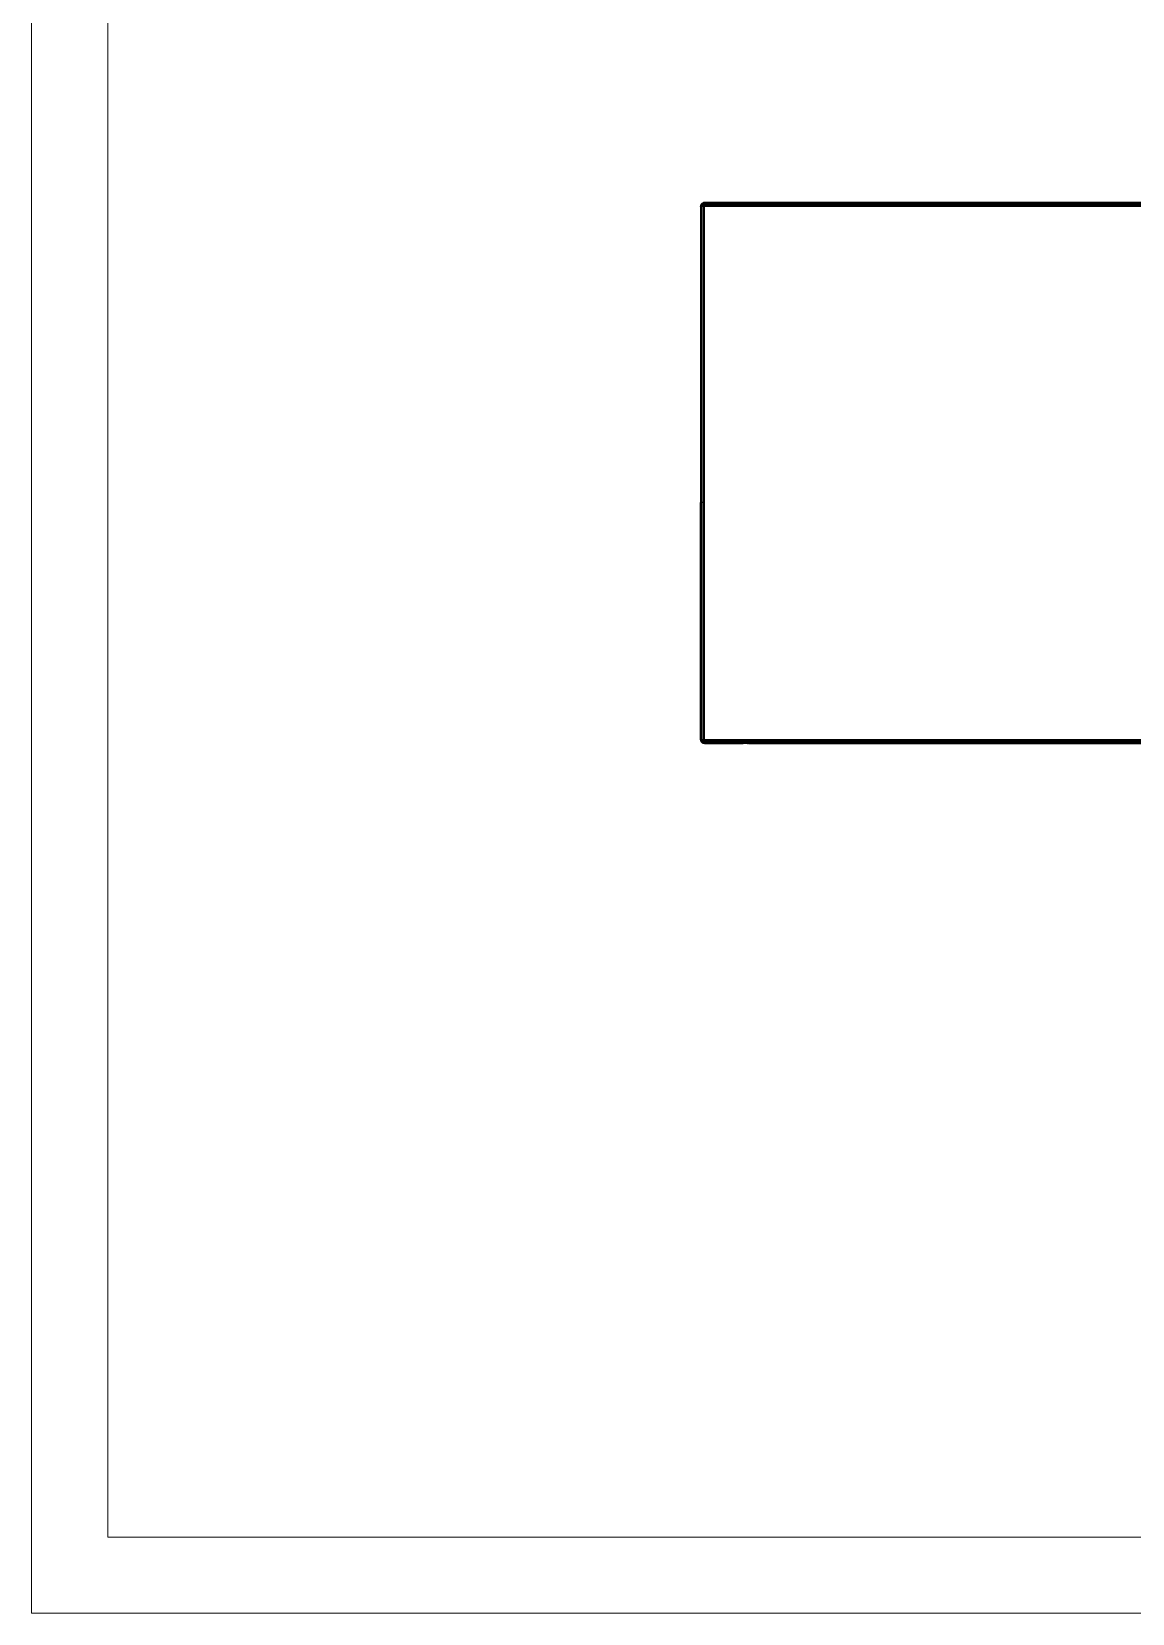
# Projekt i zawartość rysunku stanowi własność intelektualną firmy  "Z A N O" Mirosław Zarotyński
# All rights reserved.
# Model space of a CAD drawing. Header units: inches. Extents: x 13 to 4610, y 7 to 3258.
# Drawn here: x 13 to 1132, y 7 to 1616 of the extents above; entities that cross this region are included whole.
import ezdxf

# ---------------------------------------------------------------- set-up
doc = ezdxf.new("R2010")
doc.units = ezdxf.units.IN
doc.header["$MEASUREMENT"] = 0
doc.layers.add('tabelka', color=155, linetype='Continuous')

msp = doc.modelspace()

# ---------------------------------------------------------------- linework, layer by layer
for p, q in [((693, 1438.9), (692.9, 1438.2)), ((693, 1438.9), (692.9, 1438.2)), ((693, 1438.3), (692.9, 1438.2)), ((692.9, 1438.2), (692.9, 1438.1)), ((692.9, 1438.1), (692.9, 1137)), ((692.9, 1438.1), (693, 1438.1)), ((693.2, 1439.7), (693, 1438.9)), ((693.3, 1438.7), (693, 1438.9)), ((693, 1438.9), (693, 1438.9)), ((693, 1438.9), (693, 1438.9)), ((693, 1438.9), (693, 1438.9)), ((693, 1438.9), (693.1, 1438.9)), ((693.3, 1438.7), (693, 1438.9)), ((693.2, 1438.6), (693, 1438.4)), ((693, 1438.3), (693, 1438.4)), ((693.2, 1438.3), (693, 1438.4)), ((693, 1438.4), (693.2, 1438.4)), ((693, 1438.3), (693, 1438.1)), ((693, 1438.1), (693.2, 1438.1)), ((693.1, 1438.9), (693.5, 1438.8)), ((693.7, 1438.9), (693.1, 1438.9)), ((693.6, 1440.4), (693.2, 1439.7)), ((693.3, 1439.7), (693.2, 1439.7)), ((693.2, 1438.6), (693.3, 1438.7)), ((693.2, 1438.6), (693.2, 1438.6)), ((693.2, 1438.4), (693.5, 1438.5)), ((693.2, 1438.4), (693.2, 1438.3)), ((693.2, 1438.3), (693.2, 1438.1)), ((693.6, 1438.2), (693.2, 1438.3)), ((693.2, 1438.1), (693.6, 1438.2)), ((693.2, 1438.1), (693.2, 1137)), ((693.3, 1439.6), (693.3, 1439.7)), ((694.4, 1439.2), (693.3, 1439.6)), ((694.7, 1439.3), (693.3, 1439.6)), ((693.3, 1438.7), (693.5, 1438.8)), ((693.3, 1438.7), (693.3, 1438.7)), ((693.5, 1438.5), (693.3, 1438.7)), ((693.5, 1438.8), (693.6, 1438.8)), ((693.5, 1438.5), (693.6, 1438.5)), ((693.6, 1438.4), (693.5, 1438.5)), ((694.1, 1441), (693.6, 1440.4)), ((693.6, 1440.4), (695, 1439.4)), ((694.9, 1439.8), (693.6, 1440.4)), ((693.6, 1438.9), (693.6, 1438.8)), ((693.6, 1438.9), (693.7, 1438.9)), ((693.6, 1438.8), (693.6, 1438.9)), ((693.6, 1438.8), (693.6, 1438.8)), ((693.6, 1438.8), (694.1, 1438.7)), ((693.6, 1438.8), (694.1, 1438.6)), ((693.6, 1438.5), (693.6, 1438.4)), ((693.6, 1438.5), (693.8, 1438.5)), ((693.7, 1438.4), (693.6, 1438.4)), ((693.6, 1438.4), (693.6, 1438.2)), ((693.9, 1438.2), (693.6, 1438.4)), ((693.6, 1438.1), (693.6, 1438.2)), ((693.6, 1438.2), (693.6, 1438.2)), ((693.6, 1438.2), (693.6, 1438.2)), ((693.9, 1438.2), (693.6, 1438.1)), ((693.6, 1438.2), (693.9, 1438.2)), ((693.7, 1438.9), (693.7, 1438.9)), ((693.7, 1438.9), (693.9, 1438.9)), ((693.7, 1438.9), (693.7, 1438.9)), ((694.1, 1438.8), (693.7, 1438.9)), ((693.9, 1438.9), (693.7, 1438.9)), ((694.1, 1438.9), (693.7, 1438.9)), ((694, 1438.2), (693.7, 1438.4)), ((694.1, 1438.4), (693.7, 1438.4)), ((693.8, 1438.5), (694.1, 1438.6)), ((694.1, 1438.5), (693.8, 1438.5)), ((694.1, 1438.9), (693.9, 1438.9)), ((694, 1438.2), (693.9, 1438.1)), ((693.9, 1438.1), (693.9, 1438.2)), ((693.9, 1438.2), (693.9, 1438.2)), ((693.9, 1438.2), (693.9, 1438.2)), ((694, 1438.2), (694.1, 1438.3)), ((694, 1438.2), (694, 1438.2)), ((694.1, 1438.2), (694, 1438.2)), ((694, 1438.2), (694.1, 1438.1)), ((694.1, 1441), (694.7, 1441.5)), ((694.1, 1441), (694.1, 1441)), ((694.2, 1440.9), (694.1, 1441)), ((694.1, 1438.8), (694.1, 1438.9)), ((694.4, 1438.9), (694.1, 1438.9)), ((694.4, 1438.9), (694.1, 1438.9)), ((694.1, 1438.9), (694.1, 1438.9)), ((694.6, 1438.7), (694.1, 1438.8)), ((694.1, 1438.8), (694.1, 1438.7)), ((694.1, 1438.6), (694.1, 1438.7)), ((694.1, 1438.7), (694.1, 1438.7)), ((694.1, 1438.7), (694.3, 1438.7)), ((694.1, 1438.6), (694.3, 1438.7)), ((694.1, 1438.6), (694.1, 1438.6)), ((694.5, 1438.5), (694.1, 1438.6)), ((694.1, 1438.5), (694.1, 1438.6)), ((694.1, 1438.6), (694.1, 1438.6)), ((694.4, 1438.5), (694.1, 1438.5)), ((694.1, 1438.4), (694.1, 1438.5)), ((694.6, 1438.4), (694.1, 1438.2)), ((694.1, 1438.3), (694.3, 1438.4)), ((694.1, 1438.4), (694.1, 1438.3)), ((694.3, 1438.4), (694.1, 1438.4)), ((694.1, 1438.3), (694.1, 1438.2)), ((694.1, 1137), (694.1, 1438.1)), ((694.9, 1438.1), (694.1, 1438.1)), ((694.2, 1440.9), (694.2, 1440.9)), ((694.2, 1440.9), (695.5, 1439.6)), ((695.3, 1440.2), (694.2, 1440.9)), ((694.3, 1438.7), (695, 1438.5)), ((694.3, 1438.7), (694.6, 1438.7)), ((694.6, 1438.4), (694.3, 1438.4)), ((694.6, 1439.3), (694.4, 1439.2)), ((694.6, 1439.1), (694.4, 1439.2)), ((694.4, 1438.9), (694.4, 1438.9)), ((694.4, 1438.9), (694.5, 1438.9)), ((694.7, 1438.9), (694.4, 1438.9)), ((694.4, 1438.5), (694.5, 1438.5)), ((694.7, 1438.4), (694.4, 1438.5)), ((694.7, 1438.7), (694.5, 1438.9)), ((694.7, 1438.9), (694.5, 1438.9)), ((694.7, 1438.4), (694.5, 1438.5)), ((694.6, 1439.3), (694.7, 1439.3)), ((694.6, 1439.1), (694.7, 1439.1)), ((694.7, 1439), (694.6, 1439.1)), ((694.6, 1438.7), (694.7, 1438.7)), ((694.6, 1438.4), (694.7, 1438.4)), ((694.7, 1441.5), (695.4, 1441.8)), ((694.7, 1441.5), (694.7, 1441.5)), ((694.7, 1441.5), (694.7, 1441.4)), ((695.7, 1440.5), (694.7, 1441.5)), ((694.7, 1441.4), (694.7, 1441.5)), ((694.7, 1441.4), (694.8, 1441.4)), ((694.7, 1439.3), (694.8, 1439.4)), ((694.7, 1439.3), (694.8, 1439.1)), ((694.7, 1439.3), (694.7, 1439.3)), ((694.7, 1439.3), (694.7, 1439.1)), ((694.7, 1439.1), (694.7, 1439.1)), ((694.7, 1439.1), (694.7, 1439)), ((694.7, 1439), (694.8, 1439.1)), ((694.7, 1439.1), (694.8, 1439.1)), ((695, 1438.9), (694.7, 1439)), ((694.7, 1438.9), (694.7, 1438.7)), ((694.7, 1438.9), (694.7, 1438.9)), ((695.1, 1438.9), (694.7, 1438.9)), ((695, 1438.9), (694.7, 1438.9)), ((694.7, 1438.7), (695.1, 1438.8)), ((694.7, 1438.7), (694.7, 1438.7)), ((694.7, 1438.7), (694.7, 1438.7)), ((694.7, 1438.7), (695, 1438.5)), ((694.7, 1438.4), (695, 1438.5)), ((694.7, 1438.4), (694.7, 1438.4)), ((695.8, 1439.9), (694.8, 1441.4)), ((695.7, 1440.5), (694.8, 1441.4)), ((694.8, 1439.4), (694.8, 1439.3)), ((695, 1439.3), (694.8, 1439.3)), ((695.1, 1439.3), (694.8, 1439.3)), ((694.8, 1439.1), (694.8, 1439.1)), ((694.8, 1439.1), (694.9, 1439.1)), ((694.8, 1439.1), (695, 1438.9)), ((695.1, 1439.5), (694.9, 1439.8)), ((694.9, 1439.8), (695.1, 1439.5)), ((695.4, 1439.6), (694.9, 1439.8)), ((694.9, 1439.8), (694.9, 1439.8)), ((694.9, 1439.1), (695, 1439.3)), ((695.2, 1439.2), (694.9, 1439.1)), ((694.9, 1439.1), (695.1, 1439.2)), ((694.9, 1439.1), (695.2, 1439.1)), ((694.9, 1438.2), (695, 1438.3)), ((694.9, 1438.2), (695, 1438.1)), ((694.9, 1438.1), (694.9, 1438.2)), ((695, 1438.1), (694.9, 1438.1)), ((695, 1439.4), (695.1, 1439.5)), ((695, 1439.4), (695.1, 1439.3)), ((695, 1439.3), (695.1, 1439.3)), ((695.1, 1439.2), (695, 1439.3)), ((695.1, 1438.9), (695, 1438.9)), ((695, 1438.5), (695.1, 1438.8)), ((695, 1438.4), (695.1, 1438.6)), ((695, 1438.4), (695, 1438.5)), ((695, 1438.3), (695, 1438.4)), ((695, 1438.3), (695, 1438.1)), ((695.1, 1438.1), (695, 1438.1)), ((695.1, 1439.5), (695.4, 1439.6)), ((695.1, 1439.5), (695.1, 1439.5)), ((695.1, 1439.3), (695.2, 1439.3)), ((695.1, 1439.3), (695.2, 1439.3)), ((695.1, 1439.2), (695.2, 1439.3)), ((695.2, 1439.3), (695.1, 1439.3)), ((695.2, 1439.2), (695.1, 1439.2)), ((695.2, 1439.1), (695.1, 1438.9)), ((695.1, 1438.8), (695.1, 1438.9)), ((695.3, 1438.9), (695.1, 1438.6)), ((695.1, 1438.9), (695.1, 1438.9)), ((695.1, 1438.9), (695.1, 1438.9)), ((695.1, 1438.9), (695.2, 1438.9)), ((695.1, 1438.8), (695.2, 1438.9)), ((695.2, 1438.9), (695.1, 1438.9)), ((695.1, 1438.6), (695.1, 1438.6)), ((695.1, 1438.6), (695.1, 1438.2)), ((695.1, 1438.2), (695.3, 1438.1)), ((695.1, 1438.1), (695.1, 1438.2)), ((695.2, 1439.4), (695.2, 1439.3)), ((695.2, 1439.3), (695.3, 1439.3)), ((695.3, 1439.3), (695.2, 1439.3)), ((695.2, 1439.3), (695.3, 1439.2)), ((695.2, 1439.3), (695.3, 1439.3)), ((695.2, 1439.3), (695.2, 1439.3)), ((695.2, 1439.3), (695.3, 1439.3)), ((695.2, 1439.3), (695.2, 1439.3)), ((695.3, 1439.2), (695.2, 1439.3)), ((695.2, 1439.2), (695.3, 1439.2)), ((695.2, 1439.2), (695.2, 1439.1)), ((695.3, 1439.2), (695.2, 1439.2)), ((695.2, 1439.2), (695.2, 1439.2)), ((695.3, 1439.2), (695.2, 1439.2)), ((695.2, 1439.1), (695.4, 1439.1)), ((695.2, 1438.9), (695.3, 1438.9)), ((695.2, 1438.9), (695.3, 1438.9)), ((695.2, 1438.9), (695.2, 1438.9)), ((695.3, 1440.2), (695.5, 1439.6)), ((695.8, 1439.8), (695.3, 1440.2)), ((695.4, 1439.4), (695.3, 1439.3)), ((695.3, 1439.3), (695.3, 1439.3)), ((695.3, 1439.3), (695.3, 1439.3)), ((695.3, 1439.3), (695.3, 1439.3)), ((695.3, 1439.2), (695.3, 1439.3)), ((695.3, 1439.3), (695.4, 1439.3)), ((695.3, 1439.3), (695.3, 1439.3)), ((695.3, 1439.3), (695.4, 1439.3)), ((695.4, 1439.1), (695.3, 1439.2)), ((695.4, 1439.2), (695.3, 1439.2)), ((695.4, 1439), (695.3, 1438.9)), ((695.3, 1438.1), (695.3, 1438.9)), ((695.3, 1438.9), (695.3, 1438.9)), ((695.3, 1438.1), (695.4, 1438.2)), ((695.4, 1441.9), (696.1, 1442.1)), ((695.4, 1441.8), (695.4, 1441.9)), ((695.4, 1441.8), (695.4, 1441.8)), ((695.4, 1441.7), (695.4, 1441.8)), ((695.7, 1440.5), (695.4, 1441.7)), ((695.4, 1441.7), (696.1, 1440.1)), ((696.2, 1440.6), (695.4, 1441.7)), ((695.5, 1439.6), (695.4, 1439.6)), ((695.4, 1439.4), (695.5, 1439.6)), ((695.4, 1439.6), (695.4, 1439.4)), ((695.4, 1439.4), (695.4, 1439.4)), ((695.4, 1439.4), (695.4, 1439.3)), ((695.4, 1439.3), (695.4, 1439.3)), ((695.4, 1439.3), (695.4, 1439.2)), ((695.4, 1439.3), (695.4, 1439.3)), ((695.4, 1439.2), (695.4, 1439.1)), ((695.4, 1439.2), (695.4, 1439.2)), ((695.4, 1439.1), (695.4, 1439.1)), ((695.4, 1439.1), (695.4, 1439)), ((695.4, 1439.1), (695.4, 1439.1)), ((695.4, 1439.1), (695.4, 1439.1)), ((695.4, 1439), (695.4, 1439)), ((695.4, 1439), (695.4, 1438.2)), ((695.4, 1438.2), (695.4, 1438.1)), ((695.4, 1438.1), (695.4, 1137)), ((696.2, 1438.1), (695.4, 1438.1)), ((695.5, 1439.6), (695.5, 1439.6)), ((695.5, 1439.6), (695.6, 1439.6)), ((695.5, 1439.6), (695.5, 1439.6)), ((695.5, 1439.6), (695.6, 1439.6)), ((695.6, 1439.6), (695.7, 1439.7)), ((696.1, 1440.1), (695.7, 1440.5)), ((695.7, 1440.4), (695.7, 1440.5)), ((695.7, 1440.5), (695.7, 1440.5)), ((695.7, 1440.5), (695.7, 1440.5)), ((696.2, 1440), (695.7, 1440.4)), ((695.8, 1439.8), (695.7, 1440.4)), ((696.1, 1440), (695.7, 1439.7)), ((695.8, 1439.8), (695.7, 1439.7)), ((695.7, 1439.7), (696.2, 1439.8)), ((695.8, 1439.8), (696.1, 1440)), ((695.8, 1439.9), (695.8, 1439.8)), ((695.8, 1439.8), (695.8, 1439.9)), ((695.8, 1439.8), (695.8, 1439.8)), ((695.8, 1439.8), (695.8, 1439.8)), ((696.1, 1442.1), (696.2, 1442.1)), ((696.1, 1442.1), (696.2, 1442)), ((696.2, 1440), (696.1, 1440.1)), ((696.1, 1440), (696.2, 1440)), ((696.2, 1442.1), (696.2, 1442)), ((696.9, 1441.2), (696.2, 1442.1)), ((696.9, 1442.1), (696.2, 1442.1)), ((696.2, 1442), (696.9, 1441.1)), ((696.5, 1440.1), (696.2, 1442)), ((696.2, 1440.6), (696.2, 1440)), ((696.4, 1440.3), (696.2, 1440.6)), ((696.2, 1440), (696.4, 1440.3)), ((696.9, 1440.1), (696.2, 1439.8)), ((696.2, 1440), (696.2, 1440)), ((696.3, 1440), (696.2, 1440)), ((696.2, 1439.8), (696.2, 1438.1)), ((696.9, 1438.1), (696.2, 1438.1)), ((696.3, 1440), (696.5, 1440.1)), ((696.8, 1440.1), (696.3, 1440)), ((696.5, 1440.1), (696.4, 1440.3)), ((696.5, 1440.1), (696.9, 1441.1)), ((696.5, 1440.1), (696.5, 1440.1)), ((696.5, 1440.1), (696.8, 1440.1)), ((696.8, 1440.1), (696.9, 1440.1)), ((696.9, 1442.2), (696.9, 1442.1)), ((696.9, 1442.2), (697.1, 1442.1)), ((696.9, 1442.1), (696.9, 1441.2)), ((696.9, 1441.1), (696.9, 1441.2)), ((696.9, 1441.2), (696.9, 1441.2)), ((696.9, 1441.1), (696.9, 1441.1)), ((696.9, 1441.1), (696.9, 1440.2)), ((696.9, 1440.2), (697, 1440.4)), ((697, 1440.2), (696.9, 1440.2)), ((696.9, 1440.1), (697, 1440.2)), ((696.9, 1440.1), (696.9, 1440.2)), ((697, 1439.7), (696.9, 1440.1)), ((696.9, 1440.1), (696.9, 1440.1)), ((697, 1439.7), (696.9, 1438.9)), ((696.9, 1438.9), (696.9, 1438.1)), ((1189.2, 1438.9), (696.9, 1438.9)), ((1188.7, 1438.1), (696.9, 1438.1)), ((696.9, 1137), (696.9, 1438.1)), ((697, 1441.8), (697, 1442.1)), ((697, 1442.1), (697.1, 1442.1)), ((1189.6, 1442.1), (697, 1442.1)), ((697, 1441.5), (697, 1441.8)), ((1190.1, 1441.8), (697, 1441.8)), ((697, 1441), (697, 1441.5)), ((1190.7, 1441.5), (697, 1441.5)), ((697, 1440.4), (697, 1441)), ((1190.7, 1441), (697, 1441)), ((1190.2, 1440.4), (697, 1440.4)), ((1189.7, 1439.7), (697, 1439.7)), ((697.1, 1442.1), (697.1, 1442.2)), ((697.1, 1442.2), (738.9, 1442.2)), ((739, 1442.1), (738.9, 1442.2)), ((742.9, 1442.2), (739, 1442.1)), ((742.9, 1442.2), (743.1, 1442.1)), ((743.1, 1442.1), (743.1, 1442.2)), ((743.1, 1442.2), (967.9, 1442.1)), ((967.9, 1442.2), (980.5, 1442.1)), ((967.9, 1442.1), (967.9, 1442.2)), ((980.5, 1442.1), (1189.1, 1442.2)), ((692.9, 896.1), (692.9, 1137)), ((693.2, 1137), (692.9, 1137)), ((694.1, 1137), (693.2, 1137)), ((693.2, 1137), (693.2, 896.1)), ((694.1, 896.1), (694.1, 1137)), ((695.4, 1137), (694.1, 1137)), ((696.9, 1137), (695.4, 1137)), ((695.4, 1137), (695.4, 896.1)), ((696.9, 896.1), (696.9, 1137)), ((692.9, 896.1), (693, 896.1)), ((692.9, 896.1), (693, 895.7)), ((693, 896.1), (693, 896)), ((693, 896.1), (693.2, 896.1)), ((693, 895.9), (693, 896)), ((693.2, 895.7), (693, 895.9)), ((693, 895.9), (693, 895.7)), ((693, 895.7), (693, 895.6)), ((693, 895.6), (693.2, 895.7)), ((693, 895.6), (693, 895.4)), ((693, 895.6), (693.1, 895.4)), ((693.1, 895.4), (693, 895.4)), ((693.1, 895.4), (693, 895.4)), ((693, 895.4), (693, 895.4)), ((693, 895.4), (693.2, 894.6)), ((693.2, 895.5), (693.1, 895.4)), ((693.1, 895.4), (693.1, 895.4)), ((693.1, 895.4), (693.1, 895.4)), ((693.1, 895.4), (693.2, 895.4)), ((693.2, 896.1), (693.6, 896.1)), ((693.2, 896.1), (693.2, 895.8)), ((693.2, 895.8), (693.6, 896)), ((693.6, 895.9), (693.2, 895.5)), ((693.2, 895.7), (693.2, 895.8)), ((693.2, 895.8), (693.2, 895.7)), ((693.2, 895.7), (693.2, 895.7)), ((694.9, 895.7), (693.2, 894.6)), ((693.2, 895.7), (693.2, 895.5)), ((693.2, 895.5), (693.2, 895.4)), ((693.2, 894.6), (695.1, 895.4)), ((693.4, 895.4), (693.2, 895.4)), ((693.2, 894.6), (693.6, 894.7)), ((693.6, 893.9), (693.2, 894.6)), ((693.6, 893.9), (693.2, 894.6)), ((693.2, 894.6), (693.2, 894.6)), ((693.4, 895.4), (693.6, 895.6)), ((693.6, 895.5), (693.4, 895.4)), ((693.9, 896.1), (693.6, 896.1)), ((693.6, 896.1), (693.9, 896.1)), ((693.6, 896.1), (693.6, 896.1)), ((693.6, 896.1), (693.6, 896)), ((693.6, 896), (693.9, 896.1)), ((693.6, 896), (693.6, 895.9)), ((693.7, 895.9), (693.6, 895.9)), ((693.7, 895.8), (693.6, 895.9)), ((693.6, 895.9), (693.7, 895.9)), ((693.6, 895.9), (693.6, 895.9)), ((693.6, 895.9), (693.6, 895.7)), ((693.6, 895.7), (693.7, 895.8)), ((694.1, 895.7), (693.6, 895.7)), ((693.6, 895.6), (693.6, 895.7)), ((693.6, 895.5), (694.1, 895.6)), ((694.1, 895.6), (693.6, 895.6)), ((693.6, 895.6), (693.6, 895.5)), ((693.9, 894.8), (693.6, 894.6)), ((693.6, 894.7), (693.9, 894.8)), ((693.6, 894.7), (693.6, 894.6)), ((693.6, 894.7), (693.6, 894.6)), ((693.6, 894.7), (693.6, 894.7)), ((693.6, 894.6), (694, 894.3)), ((693.6, 894.6), (694.1, 894.6)), ((694, 894.3), (693.6, 893.9)), ((693.6, 893.9), (694, 894.2)), ((694.1, 894.1), (693.6, 893.9)), ((694.1, 893.3), (693.6, 893.9)), ((693.6, 893.9), (694.1, 893.3)), ((693.6, 893.9), (693.6, 893.9)), ((693.9, 896.1), (693.7, 895.9)), ((693.7, 895.9), (693.8, 895.9)), ((693.7, 895.8), (693.8, 895.9)), ((694.1, 895.8), (693.7, 895.8)), ((693.8, 895.9), (693.9, 896.1)), ((693.8, 895.9), (694.1, 895.9)), ((693.9, 896.1), (693.9, 896.1)), ((693.9, 896.1), (694.1, 896)), ((694, 896.1), (693.9, 896.1)), ((693.9, 894.8), (694.1, 894.8)), ((694, 896.1), (694.1, 896.1)), ((694, 896.1), (694.1, 896.1)), ((694.1, 894.4), (694, 894.3)), ((694, 894.2), (694.1, 894.3)), ((694, 894.3), (694, 894.2)), ((694, 894.2), (694.1, 894.1)), ((694.1, 896.1), (694.1, 896.1)), ((694.1, 896.1), (694.7, 896.1)), ((694.1, 896.1), (694.1, 896.1)), ((694.1, 896.1), (694.7, 895.8)), ((694.1, 896.1), (694.7, 895.9)), ((694.1, 896.1), (694.1, 896)), ((694.1, 896), (694.5, 895.7)), ((694.1, 896), (694.1, 895.9)), ((694.1, 895.9), (694.1, 895.8)), ((694.1, 895.8), (694.1, 895.7)), ((694.1, 895.7), (694.1, 895.6)), ((694.5, 895.7), (694.1, 895.6)), ((694.1, 894.8), (694.6, 894.9)), ((694.1, 894.6), (694.1, 894.8)), ((694.1, 894.4), (694.1, 894.6)), ((694.3, 894.6), (694.1, 894.4)), ((694.1, 894.6), (694.3, 894.6)), ((694.7, 894.6), (694.1, 894.3)), ((694.7, 894.4), (694.1, 894.1)), ((694.1, 894.3), (694.1, 894.4)), ((694.1, 894.1), (694.1, 894.3)), ((694.7, 894.1), (694.1, 894.1)), ((694.1, 894.1), (694.5, 893.8)), ((694.1, 893.3), (694.5, 893.8)), ((694.1, 893.3), (694.5, 893.8)), ((694.1, 893.3), (694.7, 892.8)), ((694.1, 893.3), (694.1, 893.3)), ((694.6, 894.9), (694.3, 894.6)), ((694.3, 894.6), (694.7, 894.6)), ((694.7, 895.7), (694.5, 895.7)), ((694.5, 893.8), (694.7, 894.1)), ((694.5, 893.8), (694.7, 893.9)), ((694.5, 893.8), (694.5, 893.8)), ((695.1, 895.4), (694.6, 894.9)), ((694.6, 894.9), (694.7, 894.9)), ((694.7, 896.1), (694.7, 896)), ((694.7, 896.1), (694.9, 896.1)), ((694.7, 896), (694.9, 895.9)), ((694.7, 896), (694.7, 895.9)), ((694.7, 895.9), (694.9, 895.8)), ((694.7, 895.9), (694.9, 895.9)), ((694.7, 895.9), (694.7, 895.9)), ((694.7, 895.9), (694.7, 895.8)), ((694.7, 895.8), (694.7, 895.7)), ((694.7, 895.8), (694.8, 895.7)), ((694.7, 895.8), (694.7, 895.8)), ((694.7, 895.8), (694.9, 895.7)), ((694.8, 895.7), (694.7, 895.7)), ((694.7, 894.7), (695, 894.9)), ((694.7, 894.9), (694.7, 894.7)), ((694.9, 894.9), (694.7, 894.9)), ((694.7, 894.6), (694.7, 894.7)), ((694.7, 894.7), (695, 894.6)), ((694.7, 894.7), (694.7, 894.4)), ((694.9, 894.5), (694.7, 894.4)), ((694.7, 894.2), (694.9, 894.5)), ((694.7, 894.4), (694.7, 894.2)), ((694.7, 894.2), (694.7, 894.1)), ((694.7, 894.1), (694.7, 894.2)), ((694.7, 894.1), (694.7, 893.9)), ((694.7, 892.8), (695.5, 894.1)), ((695.2, 894.1), (694.7, 892.8)), ((694.9, 894.1), (694.7, 894.1)), ((694.7, 894.1), (694.7, 894.1)), ((694.7, 893.9), (694.9, 894.1)), ((694.7, 892.8), (695.4, 892.4)), ((694.7, 892.8), (694.7, 892.8)), ((694.8, 895.7), (694.9, 895.7)), ((694.9, 896.1), (695, 895.9)), ((694.9, 896.1), (695, 896.1)), ((694.9, 896.1), (694.9, 895.9)), ((694.9, 895.9), (695, 895.9)), ((694.9, 895.9), (694.9, 895.8)), ((694.9, 895.7), (695, 895.8)), ((694.9, 895.8), (695, 895.8)), ((694.9, 895.8), (694.9, 895.7)), ((695, 895.7), (694.9, 895.7)), ((694.9, 894.9), (695, 895)), ((695.1, 894.9), (694.9, 894.9)), ((695, 894.9), (694.9, 894.9)), ((695.3, 894.6), (694.9, 894.5)), ((694.9, 894.5), (695, 894.6)), ((694.9, 894.5), (694.9, 894.5)), ((694.9, 894.1), (695.3, 894.5)), ((695, 895.9), (695, 896.1)), ((695, 896.1), (695.1, 896.1)), ((695, 895.9), (695, 895.8)), ((695, 895.9), (695.1, 895.7)), ((695, 895.7), (695, 895.8)), ((695, 895.7), (695, 895.7)), ((695.1, 895.7), (695, 895.7)), ((695, 895.5), (695, 895.7)), ((695.1, 895.5), (695, 895.5)), ((695.1, 895.4), (695, 895.5)), ((695.1, 895), (695, 895)), ((695, 895), (695.1, 895)), ((695, 894.9), (695.1, 894.9)), ((695.1, 894.8), (695, 894.9)), ((695, 894.6), (695.1, 894.8)), ((695, 894.6), (695.3, 894.6)), ((695.1, 896.1), (695.1, 895.7)), ((695.1, 896.1), (695.3, 896.1)), ((695.1, 895.7), (695.3, 895.4)), ((695.1, 895.7), (695.1, 895.7)), ((695.1, 895.5), (695.1, 895.7)), ((695.3, 895.4), (695.1, 895.5)), ((695.1, 895.4), (695.1, 895.5)), ((695.1, 895.4), (695.1, 895.4)), ((695.1, 895.4), (695.1, 895.3)), ((695.2, 895.2), (695.1, 895.4)), ((695.1, 895.4), (695.1, 895.4)), ((695.2, 895.2), (695.1, 895.3)), ((695.1, 895.3), (695.2, 895.2)), ((695.2, 895), (695.1, 895)), ((695.2, 894.9), (695.1, 895)), ((695.1, 895), (695.1, 895)), ((695.1, 894.9), (695.1, 895)), ((695.1, 895), (695.2, 895)), ((695.2, 894.9), (695.1, 894.9)), ((695.1, 894.8), (695.2, 894.9)), ((695.2, 894.8), (695.1, 894.8)), ((695.2, 895.2), (695.2, 895.2)), ((695.2, 895.2), (695.3, 895)), ((695.3, 895.1), (695.2, 895.2)), ((695.2, 895.2), (695.3, 895.2)), ((695.2, 895.2), (695.2, 895.2)), ((695.3, 895.2), (695.2, 895.2)), ((695.2, 895), (695.2, 895)), ((695.3, 895), (695.2, 895)), ((695.2, 895), (695.2, 895)), ((695.2, 895), (695.3, 895)), ((695.2, 894.9), (695.2, 895)), ((695.2, 895), (695.3, 895)), ((695.3, 894.9), (695.2, 894.9)), ((695.2, 894.8), (695.2, 894.9)), ((695.3, 894.6), (695.2, 894.8)), ((695.3, 894.8), (695.2, 894.8)), ((695.5, 894.1), (695.2, 894)), ((695.3, 894.1), (695.2, 894.1)), ((695.3, 894.1), (695.2, 894.1)), ((695.3, 896.1), (695.3, 895.4)), ((695.3, 896.1), (695.4, 896.1)), ((695.3, 895.4), (695.4, 895.3)), ((695.3, 895.2), (695.3, 895.4)), ((695.3, 895.2), (695.4, 895.2)), ((695.3, 895.2), (695.3, 895.2)), ((695.3, 895.1), (695.3, 895.2)), ((695.3, 895), (695.3, 895.1)), ((695.3, 895), (695.3, 895)), ((695.3, 895), (695.4, 894.9)), ((695.4, 895), (695.3, 895)), ((695.3, 895), (695.3, 895)), ((695.3, 895), (695.3, 895)), ((695.3, 894.9), (695.3, 895)), ((695.4, 895), (695.3, 895)), ((695.3, 895), (695.3, 895)), ((695.3, 895), (695.3, 895)), ((695.4, 894.9), (695.3, 894.9)), ((695.3, 894.8), (695.3, 894.9)), ((695.4, 894.7), (695.3, 894.8)), ((695.3, 894.6), (695.3, 894.8)), ((695.4, 894.7), (695.3, 894.6)), ((695.3, 894.5), (695.3, 894.6)), ((695.3, 894.5), (695.4, 894.6)), ((695.4, 894.4), (695.3, 894.1)), ((695.4, 894.2), (695.3, 894.1)), ((695.5, 894.1), (695.3, 894.1)), ((695.3, 894.1), (695.3, 894.1)), ((695.4, 896.1), (695.4, 895.3)), ((696.2, 896.1), (695.4, 896.1)), ((695.4, 895.3), (695.4, 895.2)), ((695.4, 895.2), (695.4, 895)), ((695.4, 895), (695.4, 895)), ((695.4, 895), (695.4, 894.9)), ((695.4, 894.9), (695.4, 894.9)), ((695.4, 894.9), (695.4, 894.9)), ((695.4, 894.9), (695.4, 894.7)), ((695.5, 894.7), (695.4, 894.9)), ((695.4, 894.7), (695.4, 894.6)), ((695.4, 894.7), (695.4, 894.7)), ((695.5, 894.7), (695.4, 894.7)), ((695.5, 894.7), (695.4, 894.4)), ((695.4, 894.6), (695.5, 894.7)), ((695.4, 894.4), (695.4, 894.4)), ((695.4, 894.4), (695.4, 894.2)), ((695.5, 894.2), (695.4, 894.4)), ((695.4, 894.4), (695.4, 894.4)), ((695.4, 894.4), (695.4, 894.4)), ((695.5, 894.2), (695.4, 894.2)), ((695.4, 892.5), (695.6, 893)), ((695.4, 892.5), (695.5, 893)), ((695.7, 892.9), (695.4, 892.5)), ((695.4, 892.5), (695.4, 892.5)), ((696.1, 892.2), (695.4, 892.5)), ((695.4, 892.4), (695.4, 892.5)), ((695.6, 894.7), (695.5, 894.7)), ((695.5, 894.7), (695.5, 894.7)), ((695.5, 894.7), (695.5, 894.3)), ((695.6, 894.7), (695.5, 894.7)), ((695.5, 894.1), (695.8, 894.5)), ((695.5, 894.3), (695.8, 894.5)), ((695.5, 894.3), (695.5, 894.1)), ((695.5, 894.3), (695.5, 894.2)), ((695.5, 894.1), (695.5, 894.2)), ((695.5, 894.1), (695.5, 894.1)), ((695.7, 893.8), (695.5, 894.1)), ((695.5, 893.1), (695.6, 893.4)), ((695.7, 893.1), (695.5, 893.1)), ((695.5, 893), (695.5, 893.1)), ((695.5, 893), (695.6, 893)), ((695.6, 894.7), (695.8, 894.5)), ((695.8, 894.5), (695.6, 894.7)), ((695.8, 894.6), (695.6, 894.7)), ((695.6, 894.7), (695.6, 894.7)), ((695.8, 893.6), (695.6, 893.4)), ((695.6, 893.4), (695.7, 893.6)), ((695.7, 893.1), (695.6, 893)), ((695.6, 893), (695.7, 892.9)), ((695.7, 893.8), (695.8, 894.4)), ((695.8, 893.6), (695.7, 893.8)), ((695.7, 893.6), (695.7, 893.8)), ((695.7, 893.6), (695.8, 893.6)), ((695.9, 893.6), (695.7, 893.1)), ((695.9, 893.1), (695.7, 893.1)), ((695.9, 893.1), (695.7, 892.9)), ((695.7, 892.9), (696.1, 892.6)), ((696.2, 894.5), (695.8, 894.6)), ((695.8, 894.5), (695.8, 894.6)), ((695.8, 894.5), (695.8, 894.5)), ((696.1, 894.3), (695.8, 894.5)), ((695.8, 894.5), (695.8, 894.5)), ((695.8, 894.4), (695.8, 894.5)), ((695.8, 893.6), (695.8, 894.4)), ((695.9, 893.6), (695.8, 893.6)), ((696.1, 894.2), (695.9, 893.6)), ((696, 893.4), (695.9, 893.6)), ((696, 893.4), (695.9, 893.1)), ((696.1, 893.1), (695.9, 893.1)), ((696.1, 893.6), (696, 893.4)), ((696.1, 893.1), (696, 893.4)), ((696.1, 894.3), (696.2, 894.5)), ((696.1, 894.2), (696.2, 894.3)), ((696.1, 894.3), (696.2, 894.3)), ((696.1, 894.3), (696.2, 894.3)), ((696.2, 894.3), (696.1, 894.2)), ((696.1, 894.3), (696.2, 894.3)), ((696.1, 894.2), (696.1, 893.6)), ((696.1, 893.6), (696.1, 893.1)), ((696.1, 893.1), (696.1, 892.8)), ((696.1, 892.8), (696.1, 892.6)), ((696.1, 892.6), (696.2, 892.2)), ((696.2, 892.2), (696.1, 892.2)), ((696.2, 896.1), (696.2, 894.5)), ((696.2, 896.1), (696.9, 896.1)), ((696.2, 894.5), (696.5, 894.4)), ((696.2, 894.3), (696.5, 894.2)), ((696.5, 894.2), (696.2, 894.3)), ((696.2, 894.3), (696.2, 894.3)), ((696.2, 892.2), (696.5, 894.2)), ((696.2, 892.2), (696.4, 892.5)), ((696.9, 892.2), (696.2, 892.2)), ((696.4, 892.5), (696.5, 892.6)), ((696.4, 892.5), (696.9, 892.2)), ((696.5, 894.4), (696.9, 894.3)), ((696.5, 894.2), (696.5, 894.4)), ((696.5, 894.2), (696.5, 894.2)), ((696.5, 894.2), (696.9, 894.1)), ((696.5, 894.2), (696.6, 894.2)), ((696.6, 894.2), (696.5, 894.2)), ((696.9, 893.2), (696.5, 894.2)), ((696.5, 892.7), (696.9, 893.1)), ((696.5, 892.6), (696.5, 892.7)), ((696.5, 892.6), (696.5, 892.6)), ((696.5, 892.6), (696.9, 892.2)), ((696.6, 894.2), (696.9, 894.1)), ((696.9, 893.2), (696.6, 894.2)), ((696.9, 896.1), (1188.7, 896.1)), ((696.9, 896.1), (696.9, 895.4)), ((1189.2, 895.4), (696.9, 895.4)), ((697, 894.6), (696.9, 895.4)), ((697, 894.6), (696.9, 894.3)), ((697, 894.2), (696.9, 894.3)), ((696.9, 894.2), (696.9, 894.3)), ((696.9, 894.2), (697, 894.2)), ((696.9, 894.1), (697, 894.2)), ((696.9, 894.1), (696.9, 894.2)), ((696.9, 894.1), (696.9, 893.2)), ((696.9, 893.2), (696.9, 893.2)), ((696.9, 893.2), (696.9, 893.1)), ((696.9, 893.1), (696.9, 892.2)), ((697.1, 892.2), (696.9, 892.2)), ((696.9, 892.2), (696.9, 892.1)), ((696.9, 892.1), (696.9, 892.2)), ((1189.7, 894.6), (697, 894.6)), ((697, 893.9), (697, 894.2)), ((697, 893.3), (697, 893.9)), ((1190.2, 893.9), (697, 893.9)), ((697, 893.3), (697, 892.8)), ((697, 892.8), (697, 893.3)), ((697.1, 893.3), (697, 893.3)), ((697, 892.4), (697, 892.8)), ((697.1, 892.8), (697, 892.4)), ((697, 892.8), (697.1, 892.8)), ((697.1, 892.2), (697, 892.4)), ((697.1, 892.4), (697, 892.4)), ((697.1, 893.1), (697.1, 893.3)), ((727.4, 893.3), (697.1, 893.3)), ((697.1, 892.8), (697.1, 893.1)), ((697.1, 892.4), (697.1, 892.8)), ((697.1, 892.8), (728, 892.8)), ((728.7, 892.5), (697.1, 892.4)), ((697.1, 892.2), (697.1, 892.2)), ((697.1, 892.2), (728.4, 892.1)), ((729.5, 892.2), (697.1, 892.2)), ((728, 892.8), (727.4, 893.3)), ((728, 893.3), (727.4, 893.3)), ((728, 892.8), (728.3, 893.3)), ((728, 893.3), (728, 892.8)), ((728.3, 893.3), (728, 893.3)), ((728.1, 892.8), (728, 892.8)), ((728.7, 892.5), (728.1, 892.8)), ((728.1, 892.8), (728.7, 892.8)), ((728.7, 893.3), (728.3, 893.3)), ((728.4, 892.1), (730, 892.2)), ((728.7, 893.3), (728.7, 892.8)), ((729, 893.3), (728.7, 893.3)), ((728.7, 892.8), (728.7, 892.5)), ((728.7, 892.5), (728.8, 892.8)), ((728.7, 892.8), (728.8, 892.8)), ((728.8, 892.4), (728.7, 892.5)), ((728.8, 892.8), (729, 893.3)), ((728.8, 892.8), (729.4, 892.8)), ((728.8, 892.4), (729.4, 892.4)), ((729.4, 893.3), (729, 893.3)), ((729.4, 893.3), (729.4, 892.8)), ((740.6, 893.3), (729.4, 893.3)), ((729.4, 892.8), (729.4, 892.4)), ((729.4, 892.8), (729.8, 892.8)), ((729.4, 892.4), (729.5, 892.4)), ((729.5, 892.4), (729.8, 892.8)), ((729.5, 892.4), (740.6, 892.4)), ((730, 892.2), (729.5, 892.2)), ((740.6, 892.2), (729.5, 892.2)), ((729.8, 892.8), (730, 893.1)), ((729.8, 892.8), (740.6, 892.8)), ((730, 892.2), (730.2, 892.2)), ((730.2, 892.2), (736.5, 892.1)), ((740.6, 892.1), (736.5, 892.1)), ((740.6, 893.3), (740.6, 892.8)), ((740.7, 893.3), (740.6, 893.3)), ((740.6, 892.8), (740.6, 892.4)), ((740.6, 892.8), (740.7, 892.8)), ((740.6, 892.4), (740.7, 892.4)), ((740.6, 892.2), (740.6, 892.1)), ((740.7, 892.2), (740.6, 892.2)), ((740.6, 892.1), (740.7, 892.1)), ((740.7, 893.3), (740.7, 892.8)), ((741.8, 893.3), (740.7, 893.3)), ((740.7, 892.8), (740.7, 892.4)), ((740.7, 892.8), (741.7, 892.8)), ((741.7, 892.4), (740.7, 892.4)), ((740.7, 892.2), (740.7, 892.1)), ((741.7, 892.2), (740.7, 892.2)), ((741.7, 892.1), (740.7, 892.1)), ((741.7, 892.8), (741.8, 893.3)), ((741.7, 892.4), (741.7, 892.8)), ((741.7, 892.8), (742.6, 892.8)), ((742.6, 892.4), (741.7, 892.4)), ((741.7, 892.1), (741.7, 892.2)), ((742.6, 892.2), (741.7, 892.2)), ((741.7, 892.1), (742.6, 892.1)), ((742.6, 893.3), (741.8, 893.3)), ((742.6, 893.3), (742.6, 892.8)), ((742.9, 893.3), (742.6, 893.3)), ((742.6, 892.8), (742.6, 892.4)), ((742.6, 892.8), (742.9, 892.8)), ((742.9, 892.5), (742.6, 892.4)), ((742.6, 892.2), (742.6, 892.1)), ((742.9, 892.2), (742.6, 892.2)), ((742.6, 892.1), (742.9, 892.2)), ((742.9, 892.8), (742.9, 893.3)), ((1155.3, 893.3), (742.9, 893.3)), ((742.9, 892.8), (1155.3, 892.8)), ((742.9, 892.5), (742.9, 892.8)), ((742.9, 892.5), (1155.3, 892.5)), ((742.9, 892.2), (742.9, 892.2)), ((742.9, 892.2), (1158.9, 892.1)), ((1155.3, 892.2), (742.9, 892.2))]:
    msp.add_line(p, q)
at = {"layer": 'tabelka', "lineweight": 5}
for points in [[(12.6, 3258.3), (4610.1, 3258.3), (4610.1, 7.5), (12.6, 7.5)], [(90, 3180.9), (4532.7, 3180.9), (4532.7, 84.9), (90, 84.9)]]:
    msp.add_lwpolyline(points, close=True, dxfattribs=at)

doc.saveas('drawing.dxf')
